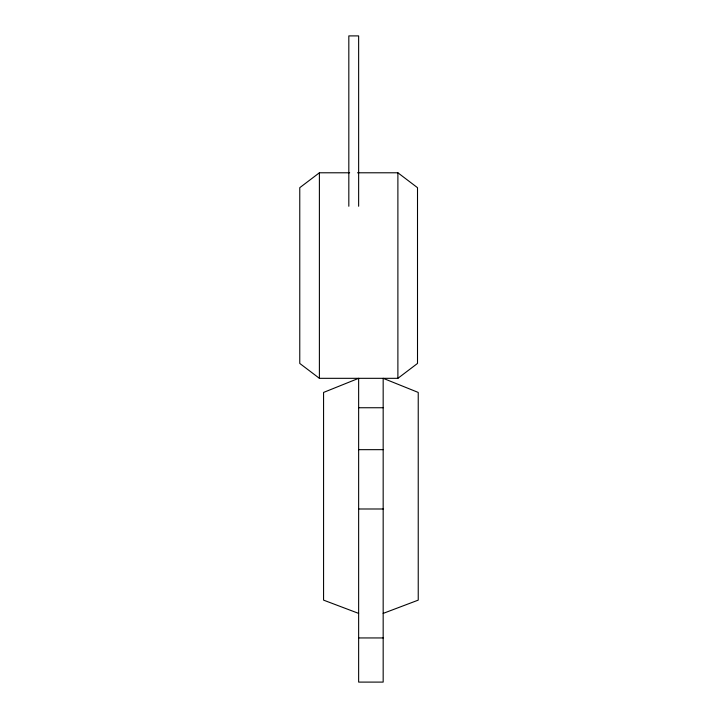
<?xml version="1.0" encoding="UTF-8"?>
<svg xmlns="http://www.w3.org/2000/svg" width="718" height="718" viewBox="0 0 718 718"><rect width="100%" height="100%" fill="white"/><g stroke="black" fill="none" stroke-linecap="round" stroke-linejoin="round"><path stroke-width="1.08" d="M349.666 172.787L319.393 172.787L299.765 187.685L299.765 363.434L319.393 378.323L397.889 378.323L417.508 363.434L417.508 187.685L397.889 172.787L357.519 172.787M383.17 613.396L418.235 600.131L418.235 392.432L383.17 378.323L383.17 682.1L358.641 682.1L358.641 378.323L323.567 392.432L323.567 600.131L358.641 613.396M358.641 407.743L383.17 407.743M358.641 449.665L383.17 449.665M358.641 508.99L383.17 508.99M358.641 637.943L383.17 637.943M397.889 172.787L397.889 378.323M358.641 206.254L358.641 35.9L348.822 35.9L348.822 206.254M319.393 172.787L319.393 378.323"/></g></svg>
